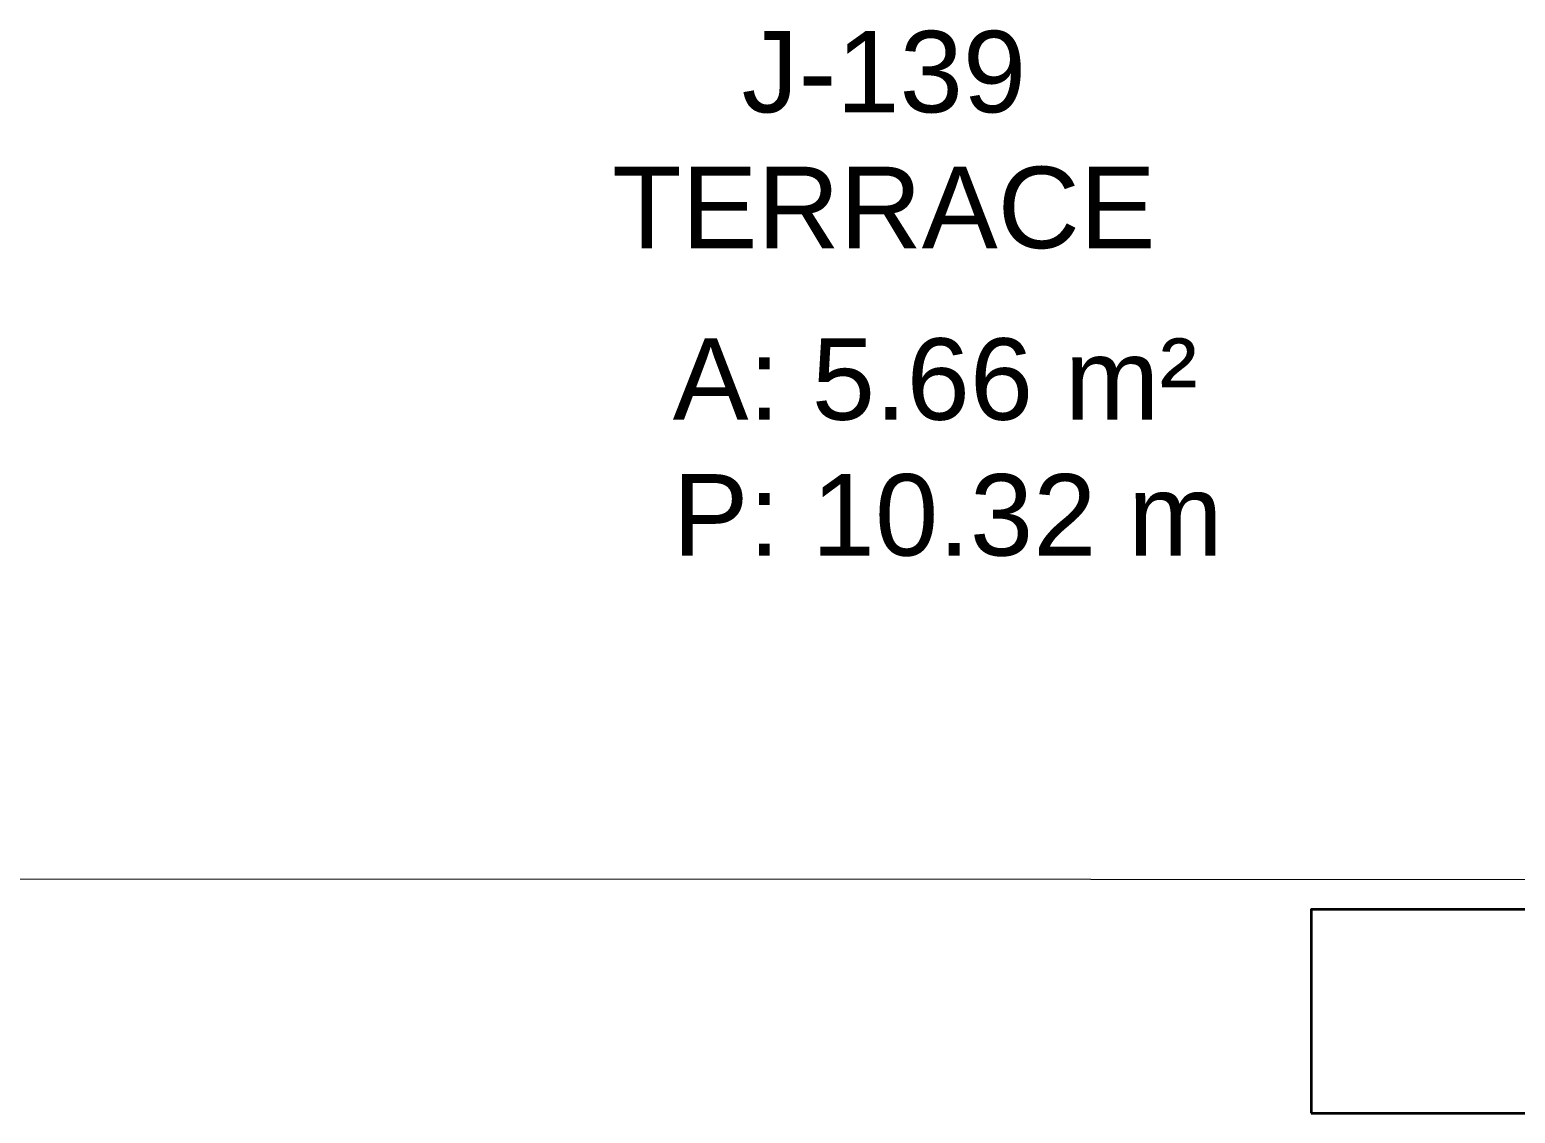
# Model space of a CAD drawing. Header units: centimetres. Extents: x 118932 to 154602, y -32682 to -23521.
# Drawn here: x 140628.7 to 140811.1, y -27264.7 to -27131.7 of the extents above; entities that cross this region are included whole.
import ezdxf

# ---------------------------------------------------------------- set-up
doc = ezdxf.new("R2010")
doc.units = ezdxf.units.CM
doc.header["$LTSCALE"] = 50
doc.header["$MEASUREMENT"] = 0
for name, color, linetype, lineweight, true_color in [('GEN_00_BL_Yazı', 7, 'Continuous', 0, 0x4f5250), ('GEN_00_BL_Ölçü Dış', 7, 'Continuous', 5, 0x766a5e), ('GEN_01_TA_Kolon', 7, 'Continuous', 35, 0xd05d28), ('GEN_06_GR_Orta', 7, 'Continuous', 20, 0x7a7b7a)]:
    doc.layers.add(name, color=color, linetype=linetype, lineweight=lineweight, true_color=true_color)
doc.styles.add('ARIAL', font='arial.ttf')

# ---------------------------------------------------------------- blocks, each defined once
blk = doc.blocks.new('LEVEL 0_E BLOK_GÖRÜNÜŞ')
at = {"layer": 'GEN_06_GR_Orta', "elevation": 0}
blk.add_lwpolyline([(3163.68, -1715.57), (2432.68, -1715.37)], dxfattribs=at)
blk = doc.blocks.new('LEVEL 0-1_D BLOK_KOLON')
at = {"layer": 'GEN_01_TA_Kolon', "elevation": 0}
blk.add_lwpolyline([(1993.87, -201.74), (2128.33, -201.74), (2128.33, -176.74), (1993.87, -176.74)], close=True, dxfattribs=at)
blk = doc.blocks.new('TEFRISLI MAHAL LEVEL 0 D BLOK')
at = {"layer": 'GEN_00_BL_Yazı', "transparency": 33554687, "insert": (1579.15, -672.33, 0), "char_height": 10, "width": 228.7768, "attachment_point": 9, "style": 'ARIAL'}
blk.add_mtext('\\pxqc;J-139\\PTERRACE', dxfattribs=at)
at = {"layer": 'GEN_00_BL_Yazı', "transparency": 33554687, "insert": (1657.6, -710.06, 0), "char_height": 10, "attachment_point": 9, "style": 'ARIAL'}
blk.add_mtext_dynamic_manual_height_columns('\\A1;\\pxi-3,l4,ql,t4;A: 5.66 m²\\PP: 10.32 m', width=228.7768, gutter_width=8.33, heights=[129.13], dxfattribs=at)

msp = doc.modelspace()

# ---------------------------------------------------------------- block references
for name, p in [('LEVEL 0_E BLOK_GÖRÜNÜŞ', (137741.49, -25520.47, 0)), ('LEVEL 0-1_D BLOK_KOLON', (138792.17, -27062.94, 0))]:
    msp.add_blockref(name, p)
at = {"layer": 'GEN_00_BL_Ölçü Dış'}
msp.add_blockref('TEFRISLI MAHAL LEVEL 0 D BLOK', (139268.8, -26486.31), dxfattribs=at)

doc.saveas('drawing.dxf')
